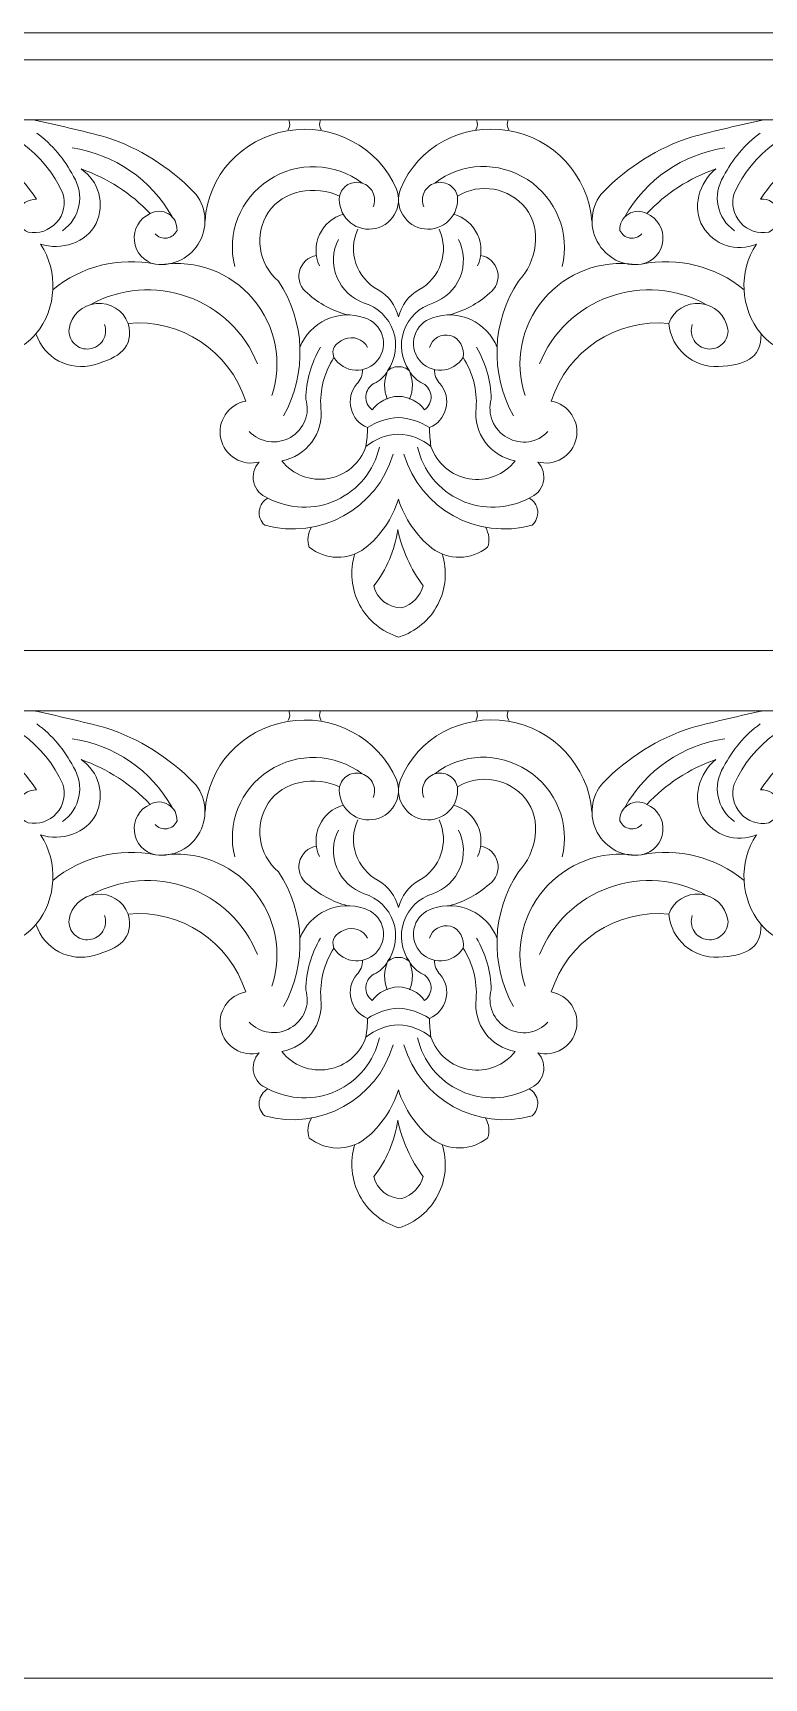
# Model space of a CAD drawing. Header units: millimetres. Extents: x 4871 to 5115, y 2124 to 2384.
# Drawn here: x 4945.8 to 4999.9, y 2124.1 to 2246.1 of the extents above; entities that cross this region are included whole.
import ezdxf

# ---------------------------------------------------------------- set-up
doc = ezdxf.new("R2010")
doc.units = ezdxf.units.MM
doc.header["$MEASUREMENT"] = 0
doc.layers.add('SITARA ALL', color=18, linetype='Continuous', true_color=0x000000)

msp = doc.modelspace()

# ---------------------------------------------------------------- linework, layer by layer
at = {"layer": 'SITARA ALL', "lineweight": 9}
for points, knots in [([(4870.88, 2246.05), (4870.88, 2246.05), (5114.88, 2246.05), (5114.88, 2246.05), (5114.88, 2246.05), (5114.88, 2124.05), (5114.88, 2124.05), (5114.88, 2124.05), (4870.88, 2124.05), (4870.88, 2124.05), (4870.88, 2124.05), (4870.88, 2246.05), (4870.88, 2246.05)], [0, 0, 0, 0, 0.25, 0.25, 0.25, 0.5, 0.5, 0.5, 0.75, 0.75, 0.75, 1, 1, 1, 1]), ([(5072.25, 2239.6), (5071.46, 2236.59), (5069.07, 2234.25), (5066.04, 2233.53), (5066.49, 2234.65), (5066.45, 2235.9), (5065.93, 2236.99), (5065.4, 2238.07), (5064.45, 2238.89), (5063.3, 2239.23), (5060.25, 2240.29), (5056.88, 2239.92), (5054.14, 2238.22), (5051.39, 2236.52), (5049.56, 2233.69), (5049.16, 2230.48), (5049.16, 2226.06), (5051.75, 2222.04), (5055.79, 2220.22), (5061.04, 2217.55), (5066.97, 2216.52), (5072.81, 2217.28), (5072.81, 2217.28), (5072.81, 2244.05), (5072.81, 2244.05), (5072.81, 2244.05), (4872.88, 2244.05), (4872.88, 2244.05), (4872.88, 2244.05), (4872.88, 2217.28), (4872.88, 2217.28), (4878.72, 2216.52), (4884.65, 2217.55), (4889.9, 2220.22), (4893.93, 2222.05), (4896.53, 2226.06), (4896.53, 2230.48), (4896.12, 2233.69), (4894.28, 2236.54), (4891.53, 2238.23), (4888.79, 2239.93), (4885.44, 2240.3), (4882.39, 2239.23), (4881.23, 2238.89), (4880.28, 2238.07), (4879.76, 2236.98), (4879.23, 2235.9), (4879.19, 2234.65), (4879.65, 2233.53), (4876.62, 2234.25), (4874.23, 2236.59), (4873.44, 2239.6), (4873.44, 2239.6), (4883.7, 2239.6), (4883.7, 2239.6)], [0, 0, 0, 0, 0.052632, 0.052632, 0.052632, 0.105263, 0.105263, 0.105263, 0.157895, 0.157895, 0.157895, 0.210526, 0.210526, 0.210526, 0.263158, 0.263158, 0.263158, 0.315789, 0.315789, 0.315789, 0.368421, 0.368421, 0.368421, 0.421053, 0.421053, 0.421053, 0.473684, 0.473684, 0.473684, 0.526316, 0.526316, 0.526316, 0.578947, 0.578947, 0.578947, 0.631579, 0.631579, 0.631579, 0.684211, 0.684211, 0.684211, 0.736842, 0.736842, 0.736842, 0.789474, 0.789474, 0.789474, 0.842105, 0.842105, 0.842105, 0.894737, 0.894737, 0.894737, 1, 1, 1, 1]), ([(4940.56, 2239.6), (4943.81, 2239.19), (4946.62, 2237.13), (4947.98, 2234.15), (4948.21, 2233.4), (4948.03, 2232.58), (4947.51, 2231.99), (4946.98, 2231.4), (4946.18, 2231.13), (4945.41, 2231.28), (4944.83, 2231.5), (4944.5, 2232.12), (4944.63, 2232.73), (4944.77, 2233.34), (4945.4, 2233.75), (4946.02, 2233.71), (4943.37, 2237.79), (4938.45, 2239.75), (4933.73, 2238.62)], [0, 0, 0, 0, 0.142857, 0.142857, 0.142857, 0.285714, 0.285714, 0.285714, 0.428571, 0.428571, 0.428571, 0.571429, 0.571429, 0.571429, 0.714286, 0.714286, 0.714286, 1, 1, 1, 1]), ([(4947.23, 2227.01), (4949.35, 2228.76), (4952.14, 2229.45), (4954.83, 2228.9), (4956.17, 2228.72), (4957.49, 2229.39), (4958.13, 2230.6), (4958.76, 2231.8), (4958.59, 2233.25), (4957.68, 2234.25), (4955.86, 2236.12), (4953.62, 2237.52), (4951.15, 2238.33), (4949.36, 2238.8), (4947.57, 2239.22), (4945.77, 2239.6)], [0, 0, 0, 0, 0.166667, 0.166667, 0.166667, 0.333333, 0.333333, 0.333333, 0.5, 0.5, 0.5, 0.666667, 0.666667, 0.666667, 1, 1, 1, 1]), ([(4970.96, 2233.15), (4971.11, 2233.49), (4971.1, 2233.87), (4970.95, 2234.21), (4970.79, 2234.54), (4970.51, 2234.8), (4970.16, 2234.91), (4969.8, 2235.02), (4969.42, 2234.98), (4969.1, 2234.8), (4968.78, 2234.61), (4968.56, 2234.31), (4968.47, 2233.95), (4968.4, 2233.28), (4968.63, 2232.61), (4969.11, 2232.13), (4969.59, 2231.66), (4970.25, 2231.43), (4970.92, 2231.51), (4971.59, 2231.6), (4972.19, 2231.99), (4972.53, 2232.56), (4972.88, 2233.14), (4972.94, 2233.85), (4972.7, 2234.47), (4971.32, 2237.61), (4967.97, 2239.39), (4964.6, 2238.79), (4961.23, 2238.19), (4958.72, 2235.51), (4958.51, 2232.09)], [0, 0, 0, 0, 0.090909, 0.090909, 0.090909, 0.181818, 0.181818, 0.181818, 0.272727, 0.272727, 0.272727, 0.363636, 0.363636, 0.363636, 0.454545, 0.454545, 0.454545, 0.545455, 0.545455, 0.545455, 0.636364, 0.636364, 0.636364, 0.727273, 0.727273, 0.727273, 0.818182, 0.818182, 0.818182, 1, 1, 1, 1]), ([(4987.18, 2232.09), (4986.9, 2235.5), (4984.32, 2238.28), (4980.94, 2238.81), (4977.55, 2239.35), (4974.3, 2237.64), (4972.99, 2234.47), (4972.75, 2233.84), (4972.81, 2233.14), (4973.16, 2232.56), (4973.51, 2231.98), (4974.1, 2231.6), (4974.76, 2231.51), (4975.43, 2231.43), (4976.1, 2231.66), (4976.58, 2232.14), (4977.06, 2232.61), (4977.29, 2233.28), (4977.21, 2233.95), (4977.13, 2234.31), (4976.9, 2234.62), (4976.58, 2234.8), (4976.26, 2234.98), (4975.88, 2235.02), (4975.53, 2234.91), (4975.18, 2234.8), (4974.89, 2234.54), (4974.74, 2234.21), (4974.59, 2233.87), (4974.58, 2233.49), (4974.72, 2233.15)], [0, 0, 0, 0, 0.090909, 0.090909, 0.090909, 0.181818, 0.181818, 0.181818, 0.272727, 0.272727, 0.272727, 0.363636, 0.363636, 0.363636, 0.454545, 0.454545, 0.454545, 0.545455, 0.545455, 0.545455, 0.636364, 0.636364, 0.636364, 0.727273, 0.727273, 0.727273, 0.818182, 0.818182, 0.818182, 1, 1, 1, 1]), ([(4999.92, 2239.6), (4998.12, 2239.22), (4996.32, 2238.8), (4994.54, 2238.33), (4992.07, 2237.52), (4989.83, 2236.12), (4988.01, 2234.25), (4987.1, 2233.24), (4986.93, 2231.76), (4987.58, 2230.57), (4988.22, 2229.37), (4989.52, 2228.7), (4990.86, 2228.9), (4993.55, 2229.45), (4996.34, 2228.75), (4998.45, 2227.01)], [0, 0, 0, 0, 0.166667, 0.166667, 0.166667, 0.333333, 0.333333, 0.333333, 0.5, 0.5, 0.5, 0.666667, 0.666667, 0.666667, 1, 1, 1, 1]), ([(5011.96, 2238.62), (5007.24, 2239.75), (5002.31, 2237.79), (4999.67, 2233.71), (5000.29, 2233.79), (5000.87, 2233.4), (5001.04, 2232.8), (5001.21, 2232.2), (5000.85, 2231.54), (5000.28, 2231.28), (4999.51, 2231.13), (4998.71, 2231.4), (4998.19, 2231.98), (4997.66, 2232.57), (4997.48, 2233.39), (4997.71, 2234.15), (4999.07, 2237.13), (5001.88, 2239.19), (5005.13, 2239.6)], [0, 0, 0, 0, 0.142857, 0.142857, 0.142857, 0.285714, 0.285714, 0.285714, 0.428571, 0.428571, 0.428571, 0.571429, 0.571429, 0.571429, 0.714286, 0.714286, 0.714286, 1, 1, 1, 1]), ([(4947.94, 2231.38), (4949.25, 2232.29), (4949.61, 2234.07), (4948.75, 2235.41), (4948.11, 2236.68), (4947.18, 2237.78), (4946.03, 2238.62)], [0, 0, 0, 0, 0.333333, 0.333333, 0.333333, 1, 1, 1, 1]), ([(4999.66, 2238.62), (4998.51, 2237.78), (4997.57, 2236.68), (4996.94, 2235.41), (4996.08, 2234.06), (4996.44, 2232.29), (4997.75, 2231.38)], [0, 0, 0, 0, 0.333333, 0.333333, 0.333333, 1, 1, 1, 1]), ([(4970.16, 2234.91), (4968.13, 2236.45), (4965.36, 2236.54), (4963.23, 2235.14), (4961.11, 2233.74), (4960.09, 2231.21), (4960.71, 2228.74)], [0, 0, 0, 0, 0.333333, 0.333333, 0.333333, 1, 1, 1, 1]), ([(4984.98, 2228.74), (4985.57, 2231.21), (4984.54, 2233.79), (4982.4, 2235.17), (4980.27, 2236.55), (4977.54, 2236.47), (4975.53, 2234.91)], [0, 0, 0, 0, 0.333333, 0.333333, 0.333333, 1, 1, 1, 1]), ([(4954.8, 2231.16), (4955.03, 2230.91), (4955.36, 2230.79), (4955.69, 2230.84), (4956.02, 2230.9), (4956.3, 2231.11), (4956.43, 2231.41), (4956.46, 2231.9), (4956.22, 2232.37), (4955.8, 2232.63), (4955.38, 2232.88), (4954.86, 2232.89), (4954.44, 2232.65), (4953.03, 2234.16), (4951.27, 2235.29), (4949.32, 2235.96), (4950.65, 2235.08), (4951.12, 2233.35), (4950.43, 2231.92), (4949.73, 2230.49), (4947.83, 2229.89), (4946.32, 2230.39), (4947.66, 2228.33), (4947.52, 2225.64), (4945.98, 2223.74)], [0, 0, 0, 0, 0.111111, 0.111111, 0.111111, 0.222222, 0.222222, 0.222222, 0.333333, 0.333333, 0.333333, 0.444444, 0.444444, 0.444444, 0.555556, 0.555556, 0.555556, 0.666667, 0.666667, 0.666667, 0.777778, 0.777778, 0.777778, 1, 1, 1, 1]), ([(4999.71, 2223.74), (4998.16, 2225.64), (4998.02, 2228.33), (4999.37, 2230.39), (4997.9, 2229.76), (4996.2, 2230.32), (4995.39, 2231.69), (4994.58, 2233.06), (4995.11, 2234.97), (4996.36, 2235.96), (4994.41, 2235.29), (4992.66, 2234.16), (4991.25, 2232.65), (4992.04, 2232.31), (4992.52, 2231.5), (4992.44, 2230.65), (4992.36, 2229.79), (4991.7, 2229.08), (4990.86, 2228.9)], [0, 0, 0, 0, 0.142857, 0.142857, 0.142857, 0.285714, 0.285714, 0.285714, 0.428571, 0.428571, 0.428571, 0.571429, 0.571429, 0.571429, 0.714286, 0.714286, 0.714286, 1, 1, 1, 1]), ([(4964.33, 2217.65), (4966.08, 2220.8), (4965.94, 2224.65), (4963.95, 2227.65), (4962.45, 2228.92), (4962.13, 2231.1), (4963.19, 2232.74), (4964.26, 2234.38), (4966.71, 2234.8), (4968.47, 2233.95)], [0, 0, 0, 0, 0.25, 0.25, 0.25, 0.5, 0.5, 0.5, 1, 1, 1, 1]), ([(4977.21, 2233.95), (4978.89, 2234.96), (4981.05, 2234.58), (4982.27, 2233.05), (4983.49, 2231.51), (4983.1, 2229.06), (4981.74, 2227.65), (4979.75, 2224.65), (4979.61, 2220.8), (4981.36, 2217.65)], [0, 0, 0, 0, 0.25, 0.25, 0.25, 0.5, 0.5, 0.5, 1, 1, 1, 1]), ([(4954.44, 2232.65), (4953.65, 2232.3), (4953.17, 2231.48), (4953.27, 2230.62), (4953.36, 2229.76), (4953.98, 2229.07), (4954.83, 2228.9)], [0, 0, 0, 0, 0.333333, 0.333333, 0.333333, 1, 1, 1, 1]), ([(4991.25, 2232.65), (4990.82, 2232.89), (4990.3, 2232.88), (4989.88, 2232.62), (4989.46, 2232.36), (4989.22, 2231.9), (4989.26, 2231.41), (4989.39, 2231.11), (4989.67, 2230.89), (4990, 2230.84), (4990.33, 2230.79), (4990.66, 2230.91), (4990.88, 2231.16)], [0, 0, 0, 0, 0.2, 0.2, 0.2, 0.4, 0.4, 0.4, 0.6, 0.6, 0.6, 1, 1, 1, 1]), ([(4968.75, 2232.6), (4967.97, 2232.38), (4967.33, 2231.83), (4966.99, 2231.09), (4966.65, 2230.35), (4966.65, 2229.51), (4966.99, 2228.78)], [0, 0, 0, 0, 0.333333, 0.333333, 0.333333, 1, 1, 1, 1]), ([(4975.86, 2231.5), (4976.62, 2229.83), (4975.96, 2227.87), (4974.35, 2227), (4973.6, 2226.56), (4973.05, 2225.84), (4972.84, 2224.99), (4972.64, 2225.84), (4972.09, 2226.56), (4971.34, 2227), (4969.73, 2227.87), (4969.07, 2229.83), (4969.82, 2231.5)], [0, 0, 0, 0, 0.2, 0.2, 0.2, 0.4, 0.4, 0.4, 0.6, 0.6, 0.6, 1, 1, 1, 1]), ([(4978.7, 2228.78), (4979.04, 2229.51), (4979.04, 2230.36), (4978.7, 2231.09), (4978.36, 2231.83), (4977.72, 2232.38), (4976.94, 2232.6)], [0, 0, 0, 0, 0.333333, 0.333333, 0.333333, 1, 1, 1, 1]), ([(4968.39, 2230.74), (4967.95, 2229.87), (4967.91, 2228.85), (4968.28, 2227.94), (4968.65, 2227.03), (4969.39, 2226.33), (4970.31, 2226.01), (4971.32, 2225.71), (4972.11, 2224.94), (4972.46, 2223.95), (4972.8, 2222.96), (4972.64, 2221.86), (4972.04, 2221), (4972.26, 2221.2), (4972.55, 2221.3), (4972.84, 2221.29), (4973.14, 2221.3), (4973.43, 2221.2), (4973.65, 2221), (4973.05, 2221.86), (4972.9, 2222.95), (4973.24, 2223.94), (4973.58, 2224.93), (4974.38, 2225.7), (4975.38, 2226.01), (4976.3, 2226.33), (4977.04, 2227.04), (4977.41, 2227.94), (4977.77, 2228.85), (4977.73, 2229.87), (4977.29, 2230.74)], [0, 0, 0, 0, 0.090909, 0.090909, 0.090909, 0.181818, 0.181818, 0.181818, 0.272727, 0.272727, 0.272727, 0.363636, 0.363636, 0.363636, 0.454545, 0.454545, 0.454545, 0.545455, 0.545455, 0.545455, 0.636364, 0.636364, 0.636364, 0.727273, 0.727273, 0.727273, 0.818182, 0.818182, 0.818182, 1, 1, 1, 1]), ([(4963.46, 2219.16), (4964.27, 2221.62), (4963.75, 2224.33), (4962.08, 2226.31), (4960.41, 2228.29), (4957.85, 2229.26), (4955.29, 2228.87)], [0, 0, 0, 0, 0.333333, 0.333333, 0.333333, 1, 1, 1, 1]), ([(4966.76, 2229.55), (4966.14, 2229.44), (4965.64, 2228.97), (4965.5, 2228.35), (4965.36, 2227.74), (4965.6, 2227.1), (4966.11, 2226.74), (4966.95, 2225.98), (4967.97, 2225.43), (4969.06, 2225.14)], [0, 0, 0, 0, 0.25, 0.25, 0.25, 0.5, 0.5, 0.5, 1, 1, 1, 1]), ([(4976.62, 2225.14), (4977.72, 2225.43), (4978.73, 2225.98), (4979.58, 2226.74), (4980.09, 2227.11), (4980.33, 2227.75), (4980.19, 2228.37), (4980.04, 2228.98), (4979.55, 2229.45), (4978.93, 2229.55)], [0, 0, 0, 0, 0.25, 0.25, 0.25, 0.5, 0.5, 0.5, 1, 1, 1, 1]), ([(4990.4, 2228.87), (4987.84, 2229.25), (4985.26, 2228.27), (4983.59, 2226.29), (4981.93, 2224.3), (4981.41, 2221.62), (4982.23, 2219.16)], [0, 0, 0, 0, 0.333333, 0.333333, 0.333333, 1, 1, 1, 1]), ([(4942.32, 2226.94), (4941.33, 2227.81), (4939.86, 2227.83), (4938.86, 2226.98), (4937.85, 2226.13), (4937.55, 2224.8), (4938.25, 2223.68), (4939.24, 2222.59), (4940.65, 2221.96), (4942.13, 2221.98), (4943.61, 2221.99), (4945.01, 2222.62), (4945.98, 2223.74), (4946.56, 2221.94), (4948.47, 2220.92), (4950.29, 2221.44), (4952.11, 2221.97), (4953.28, 2222.68), (4952.81, 2224.51), (4952.45, 2225.48), (4951.47, 2226.09), (4950.44, 2225.98), (4949.41, 2225.87), (4948.59, 2225.12), (4948.43, 2224.09), (4948.39, 2223.68), (4948.54, 2223.28), (4948.84, 2222.99), (4949.13, 2222.7), (4949.54, 2222.56), (4949.95, 2222.62), (4950.36, 2222.67), (4950.72, 2222.9), (4950.94, 2223.25), (4951.16, 2223.6), (4951.2, 2224.03), (4951.06, 2224.42)], [0, 0, 0, 0, 0.076923, 0.076923, 0.076923, 0.153846, 0.153846, 0.153846, 0.230769, 0.230769, 0.230769, 0.307692, 0.307692, 0.307692, 0.384615, 0.384615, 0.384615, 0.461538, 0.461538, 0.461538, 0.538462, 0.538462, 0.538462, 0.615385, 0.615385, 0.615385, 0.692308, 0.692308, 0.692308, 0.769231, 0.769231, 0.769231, 0.846154, 0.846154, 0.846154, 1, 1, 1, 1]), ([(4994.62, 2224.42), (4994.49, 2224.03), (4994.53, 2223.6), (4994.75, 2223.25), (4994.97, 2222.9), (4995.33, 2222.67), (4995.74, 2222.62), (4996.15, 2222.57), (4996.56, 2222.7), (4996.85, 2222.99), (4997.15, 2223.28), (4997.3, 2223.68), (4997.26, 2224.09), (4997.08, 2225.12), (4996.24, 2225.89), (4995.21, 2225.98), (4994.17, 2226.07), (4993.22, 2225.49), (4992.88, 2224.51), (4993.04, 2222.63), (4994.67, 2221.21), (4996.56, 2221.31), (4998.45, 2221.41), (4999.75, 2221.84), (4999.71, 2223.74), (5000.68, 2222.63), (5002.09, 2221.98), (5003.57, 2221.98), (5005.05, 2221.97), (5006.45, 2222.58), (5007.44, 2223.68), (5008.07, 2224.83), (5007.77, 2226.28), (5006.72, 2227.07), (5005.67, 2227.86), (5004.3, 2227.86), (5003.37, 2226.94)], [0, 0, 0, 0, 0.076923, 0.076923, 0.076923, 0.153846, 0.153846, 0.153846, 0.230769, 0.230769, 0.230769, 0.307692, 0.307692, 0.307692, 0.384615, 0.384615, 0.384615, 0.461538, 0.461538, 0.461538, 0.538462, 0.538462, 0.538462, 0.615385, 0.615385, 0.615385, 0.692308, 0.692308, 0.692308, 0.769231, 0.769231, 0.769231, 0.846154, 0.846154, 0.846154, 1, 1, 1, 1]), ([(4962.39, 2221.51), (4961.46, 2223.84), (4959.57, 2225.65), (4957.21, 2226.49), (4954.85, 2227.34), (4952.25, 2227.13), (4950.05, 2225.92)], [0, 0, 0, 0, 0.333333, 0.333333, 0.333333, 1, 1, 1, 1]), ([(4995.63, 2225.92), (4993.44, 2227.13), (4990.83, 2227.33), (4988.47, 2226.49), (4986.11, 2225.64), (4984.23, 2223.84), (4983.3, 2221.51)], [0, 0, 0, 0, 0.333333, 0.333333, 0.333333, 1, 1, 1, 1]), ([(4970.55, 2222.72), (4970.24, 2223.35), (4969.48, 2223.62), (4968.83, 2223.33), (4968.18, 2223.04), (4967.8, 2222.64), (4968.06, 2221.98), (4968.4, 2221.43), (4968.99, 2221.08), (4969.65, 2221.04), (4970.3, 2221.01), (4970.92, 2221.29), (4971.32, 2221.81), (4971.72, 2222.32), (4971.84, 2223), (4971.64, 2223.63), (4971.44, 2224.25), (4970.95, 2224.73), (4970.33, 2224.92), (4968.4, 2225.61), (4966.27, 2224.63), (4965.54, 2222.71)], [0, 0, 0, 0, 0.125, 0.125, 0.125, 0.25, 0.25, 0.25, 0.375, 0.375, 0.375, 0.5, 0.5, 0.5, 0.625, 0.625, 0.625, 0.75, 0.75, 0.75, 1, 1, 1, 1]), ([(4980.15, 2222.71), (4979.42, 2224.63), (4977.29, 2225.61), (4975.36, 2224.92), (4974.73, 2224.73), (4974.24, 2224.24), (4974.05, 2223.62), (4973.85, 2223), (4973.97, 2222.32), (4974.37, 2221.81), (4974.77, 2221.29), (4975.4, 2221.01), (4976.05, 2221.04), (4976.7, 2221.08), (4977.29, 2221.43), (4977.63, 2221.98)], [0, 0, 0, 0, 0.166667, 0.166667, 0.166667, 0.333333, 0.333333, 0.333333, 0.5, 0.5, 0.5, 0.666667, 0.666667, 0.666667, 1, 1, 1, 1]), ([(4952.81, 2224.51), (4956.71, 2224.87), (4960.33, 2222.47), (4961.52, 2218.74), (4960.9, 2218.63), (4960.35, 2218.26), (4960.01, 2217.74), (4959.66, 2217.21), (4959.54, 2216.57), (4959.68, 2215.96), (4959.82, 2215.34), (4960.2, 2214.81), (4960.74, 2214.49), (4961.28, 2214.16), (4961.92, 2214.07), (4962.53, 2214.23), (4962.14, 2213.83), (4961.99, 2213.26), (4962.12, 2212.72), (4962.25, 2212.17), (4962.64, 2211.74), (4963.17, 2211.56), (4964.74, 2210.72), (4966.62, 2210.65), (4968.24, 2211.4), (4969.87, 2212.14), (4971.04, 2213.59), (4971.43, 2215.33)], [0, 0, 0, 0, 0.1, 0.1, 0.1, 0.2, 0.2, 0.2, 0.3, 0.3, 0.3, 0.4, 0.4, 0.4, 0.5, 0.5, 0.5, 0.6, 0.6, 0.6, 0.7, 0.7, 0.7, 0.8, 0.8, 0.8, 1, 1, 1, 1]), ([(4973.24, 2214.81), (4974.45, 2210.75), (4978.68, 2208.41), (4982.75, 2209.55), (4983.05, 2209.82), (4983.2, 2210.22), (4983.16, 2210.62), (4983.11, 2211.02), (4982.87, 2211.37), (4982.52, 2211.56), (4983.04, 2211.74), (4983.44, 2212.18), (4983.57, 2212.72), (4983.7, 2213.26), (4983.55, 2213.83), (4983.16, 2214.23), (4983.77, 2214.07), (4984.41, 2214.16), (4984.95, 2214.49), (4985.49, 2214.81), (4985.87, 2215.34), (4986.01, 2215.96), (4986.15, 2216.57), (4986.03, 2217.22), (4985.68, 2217.74), (4985.33, 2218.27), (4984.79, 2218.63), (4984.17, 2218.74), (4985.35, 2222.47), (4988.98, 2224.87), (4992.88, 2224.51)], [0, 0, 0, 0, 0.090909, 0.090909, 0.090909, 0.181818, 0.181818, 0.181818, 0.272727, 0.272727, 0.272727, 0.363636, 0.363636, 0.363636, 0.454545, 0.454545, 0.454545, 0.545455, 0.545455, 0.545455, 0.636364, 0.636364, 0.636364, 0.727273, 0.727273, 0.727273, 0.818182, 0.818182, 0.818182, 1, 1, 1, 1]), ([(4975.14, 2222.72), (4975.33, 2223.38), (4976.02, 2223.78), (4976.7, 2223.61), (4977.37, 2223.44), (4977.77, 2222.67), (4977.63, 2221.98), (4978.35, 2220.87), (4978.69, 2219.56), (4978.6, 2218.24), (4978.37, 2216.37), (4979.64, 2214.65), (4981.5, 2214.32), (4980.68, 2213.29), (4979.37, 2212.77), (4978.07, 2212.99), (4976.77, 2213.21), (4975.69, 2214.13), (4975.25, 2215.38), (4975.19, 2215.84), (4975.15, 2216.31), (4975.14, 2216.78), (4975.75, 2217.03), (4976.2, 2217.56), (4976.36, 2218.2), (4976.52, 2218.84), (4976.36, 2219.52), (4975.94, 2220.02), (4975.66, 2220.3), (4975.5, 2220.69), (4975.51, 2221.08)], [0, 0, 0, 0, 0.090909, 0.090909, 0.090909, 0.181818, 0.181818, 0.181818, 0.272727, 0.272727, 0.272727, 0.363636, 0.363636, 0.363636, 0.454545, 0.454545, 0.454545, 0.545455, 0.545455, 0.545455, 0.636364, 0.636364, 0.636364, 0.727273, 0.727273, 0.727273, 0.818182, 0.818182, 0.818182, 1, 1, 1, 1]), ([(4961.77, 2216.5), (4962.57, 2215.66), (4963.84, 2215.48), (4964.84, 2216.06), (4965.84, 2216.65), (4966.32, 2217.79), (4965.97, 2218.9), (4966, 2220.25), (4966.38, 2221.57), (4967.06, 2222.74)], [0, 0, 0, 0, 0.25, 0.25, 0.25, 0.5, 0.5, 0.5, 1, 1, 1, 1]), ([(4968.06, 2221.98), (4967.34, 2220.87), (4967, 2219.56), (4967.09, 2218.24), (4967.32, 2216.37), (4966.04, 2214.65), (4964.19, 2214.32), (4965.01, 2213.29), (4966.33, 2212.78), (4967.63, 2213), (4968.94, 2213.23), (4970.01, 2214.13), (4970.43, 2215.38), (4971.11, 2215.94), (4971.96, 2216.27), (4972.84, 2216.3), (4973.73, 2216.27), (4974.57, 2215.94), (4975.25, 2215.38)], [0, 0, 0, 0, 0.142857, 0.142857, 0.142857, 0.285714, 0.285714, 0.285714, 0.428571, 0.428571, 0.428571, 0.571429, 0.571429, 0.571429, 0.714286, 0.714286, 0.714286, 1, 1, 1, 1]), ([(4978.62, 2222.74), (4979.31, 2221.57), (4979.69, 2220.25), (4979.72, 2218.9), (4979.4, 2217.79), (4979.89, 2216.6), (4980.9, 2216.04), (4981.91, 2215.47), (4983.14, 2215.64), (4983.92, 2216.5)], [0, 0, 0, 0, 0.25, 0.25, 0.25, 0.5, 0.5, 0.5, 1, 1, 1, 1]), ([(4975.14, 2216.78), (4974.45, 2217.22), (4973.66, 2217.49), (4972.84, 2217.54), (4972.03, 2217.49), (4971.24, 2217.22), (4970.55, 2216.78), (4969.94, 2217.03), (4969.48, 2217.55), (4969.33, 2218.19), (4969.17, 2218.83), (4969.33, 2219.52), (4969.75, 2220.02), (4970.03, 2220.3), (4970.18, 2220.69), (4970.17, 2221.08)], [0, 0, 0, 0, 0.166667, 0.166667, 0.166667, 0.333333, 0.333333, 0.333333, 0.5, 0.5, 0.5, 0.666667, 0.666667, 0.666667, 1, 1, 1, 1]), ([(4973.67, 2218.9), (4973.95, 2219.57), (4973.94, 2220.33), (4973.65, 2221), (4973.88, 2220.58), (4974.23, 2220.25), (4974.66, 2220.06), (4975.01, 2219.87), (4975.23, 2219.51), (4975.26, 2219.12), (4975.28, 2218.72), (4975.1, 2218.34), (4974.78, 2218.1), (4974.32, 2218.71), (4973.61, 2219.08), (4972.84, 2219.1), (4972.08, 2219.08), (4971.36, 2218.71), (4970.9, 2218.1), (4970.58, 2218.34), (4970.4, 2218.72), (4970.43, 2219.11), (4970.45, 2219.51), (4970.68, 2219.86), (4971.02, 2220.06), (4971.46, 2220.25), (4971.81, 2220.58), (4972.04, 2221), (4971.75, 2220.33), (4971.74, 2219.57), (4972.01, 2218.9)], [0, 0, 0, 0, 0.090909, 0.090909, 0.090909, 0.181818, 0.181818, 0.181818, 0.272727, 0.272727, 0.272727, 0.363636, 0.363636, 0.363636, 0.454545, 0.454545, 0.454545, 0.545455, 0.545455, 0.545455, 0.636364, 0.636364, 0.636364, 0.727273, 0.727273, 0.727273, 0.818182, 0.818182, 0.818182, 1, 1, 1, 1]), ([(4963.17, 2211.56), (4962.82, 2211.37), (4962.58, 2211.02), (4962.53, 2210.62), (4962.48, 2210.21), (4962.63, 2209.82), (4962.93, 2209.55), (4967.01, 2208.41), (4971.25, 2210.75), (4972.45, 2214.81)], [0, 0, 0, 0, 0.25, 0.25, 0.25, 0.5, 0.5, 0.5, 1, 1, 1, 1]), ([(4974.26, 2215.33), (4974.65, 2213.59), (4975.83, 2212.13), (4977.46, 2211.39), (4979.08, 2210.65), (4980.95, 2210.71), (4982.52, 2211.56)], [0, 0, 0, 0, 0.333333, 0.333333, 0.333333, 1, 1, 1, 1]), ([(4966.4, 2209.39), (4966.12, 2208.94), (4966.06, 2208.4), (4966.23, 2207.91), (4967.44, 2206.95), (4969.13, 2206.92), (4970.36, 2207.83), (4971.53, 2208.78), (4972.39, 2210.04), (4972.84, 2211.48), (4973.29, 2210.04), (4974.16, 2208.78), (4975.32, 2207.83), (4976.56, 2206.92), (4978.25, 2206.95), (4979.45, 2207.91), (4979.62, 2208.4), (4979.56, 2208.94), (4979.29, 2209.39)], [0, 0, 0, 0, 0.142857, 0.142857, 0.142857, 0.285714, 0.285714, 0.285714, 0.428571, 0.428571, 0.428571, 0.571429, 0.571429, 0.571429, 0.714286, 0.714286, 0.714286, 1, 1, 1, 1]), ([(4973.09, 2203.41), (4973.87, 2203.65), (4974.46, 2204.27), (4974.68, 2205.05), (4973.75, 2206.28), (4973.1, 2207.7), (4972.79, 2209.22), (4972.58, 2207.69), (4971.96, 2206.25), (4971.01, 2205.05), (4971.25, 2204.09), (4972.1, 2203.42), (4973.09, 2203.41)], [0, 0, 0, 0, 0.25, 0.25, 0.25, 0.5, 0.5, 0.5, 0.75, 0.75, 0.75, 1, 1, 1, 1]), ([(4969.61, 2207.41), (4969.22, 2206.16), (4969.35, 2204.8), (4969.96, 2203.65), (4970.58, 2202.49), (4971.62, 2201.63), (4972.88, 2201.25), (4974.12, 2201.64), (4975.16, 2202.51), (4975.76, 2203.67), (4976.36, 2204.83), (4976.48, 2206.17), (4976.08, 2207.41)], [0, 0, 0, 0, 0.2, 0.2, 0.2, 0.4, 0.4, 0.4, 0.6, 0.6, 0.6, 1, 1, 1, 1]), ([(5072.25, 2195.79), (5071.46, 2192.78), (5069.07, 2190.45), (5066.04, 2189.72), (5066.49, 2190.84), (5066.45, 2192.1), (5065.93, 2193.18), (5065.4, 2194.27), (5064.45, 2195.08), (5063.3, 2195.42), (5060.25, 2196.49), (5056.88, 2196.12), (5054.14, 2194.42), (5051.39, 2192.71), (5049.56, 2189.88), (5049.16, 2186.68), (5049.16, 2182.25), (5051.75, 2178.24), (5055.79, 2176.42), (5061.04, 2173.74), (5066.97, 2172.72), (5072.81, 2173.48), (5072.81, 2173.48), (5072.81, 2200.25), (5072.81, 2200.25), (5072.81, 2200.25), (4872.88, 2200.25), (4872.88, 2200.25), (4872.88, 2200.25), (4872.88, 2173.48), (4872.88, 2173.48), (4878.72, 2172.72), (4884.65, 2173.74), (4889.9, 2176.42), (4893.93, 2178.24), (4896.53, 2182.25), (4896.53, 2186.68), (4896.12, 2189.88), (4894.28, 2192.73), (4891.53, 2194.43), (4888.79, 2196.12), (4885.44, 2196.49), (4882.39, 2195.42), (4881.23, 2195.08), (4880.28, 2194.26), (4879.76, 2193.18), (4879.23, 2192.09), (4879.19, 2190.84), (4879.65, 2189.72), (4876.62, 2190.45), (4874.23, 2192.78), (4873.44, 2195.79), (4873.44, 2195.79), (4883.7, 2195.79), (4883.7, 2195.79)], [0, 0, 0, 0, 0.052632, 0.052632, 0.052632, 0.105263, 0.105263, 0.105263, 0.157895, 0.157895, 0.157895, 0.210526, 0.210526, 0.210526, 0.263158, 0.263158, 0.263158, 0.315789, 0.315789, 0.315789, 0.368421, 0.368421, 0.368421, 0.421053, 0.421053, 0.421053, 0.473684, 0.473684, 0.473684, 0.526316, 0.526316, 0.526316, 0.578947, 0.578947, 0.578947, 0.631579, 0.631579, 0.631579, 0.684211, 0.684211, 0.684211, 0.736842, 0.736842, 0.736842, 0.789474, 0.789474, 0.789474, 0.842105, 0.842105, 0.842105, 0.894737, 0.894737, 0.894737, 1, 1, 1, 1]), ([(4940.56, 2195.79), (4943.81, 2195.39), (4946.62, 2193.32), (4947.98, 2190.34), (4948.21, 2189.59), (4948.03, 2188.77), (4947.51, 2188.18), (4946.98, 2187.6), (4946.18, 2187.33), (4945.41, 2187.47), (4944.83, 2187.7), (4944.5, 2188.31), (4944.63, 2188.92), (4944.76, 2189.53), (4945.4, 2189.95), (4946.02, 2189.91), (4943.37, 2193.98), (4938.45, 2195.95), (4933.73, 2194.81)], [0, 0, 0, 0, 0.142857, 0.142857, 0.142857, 0.285714, 0.285714, 0.285714, 0.428571, 0.428571, 0.428571, 0.571429, 0.571429, 0.571429, 0.714286, 0.714286, 0.714286, 1, 1, 1, 1]), ([(4947.23, 2183.2), (4949.35, 2184.95), (4952.14, 2185.65), (4954.83, 2185.1), (4956.17, 2184.91), (4957.49, 2185.59), (4958.13, 2186.79), (4958.76, 2187.99), (4958.59, 2189.44), (4957.68, 2190.45), (4955.86, 2192.31), (4953.62, 2193.71), (4951.15, 2194.53), (4949.36, 2194.99), (4947.57, 2195.41), (4945.77, 2195.79)], [0, 0, 0, 0, 0.166667, 0.166667, 0.166667, 0.333333, 0.333333, 0.333333, 0.5, 0.5, 0.5, 0.666667, 0.666667, 0.666667, 1, 1, 1, 1]), ([(4947.94, 2187.57), (4949.25, 2188.48), (4949.61, 2190.26), (4948.75, 2191.6), (4948.11, 2192.88), (4947.18, 2193.98), (4946.03, 2194.81)], [0, 0, 0, 0, 0.333333, 0.333333, 0.333333, 1, 1, 1, 1]), ([(4970.96, 2189.34), (4971.11, 2189.68), (4971.1, 2190.07), (4970.95, 2190.4), (4970.79, 2190.74), (4970.51, 2190.99), (4970.16, 2191.1), (4969.8, 2191.22), (4969.42, 2191.18), (4969.1, 2190.99), (4968.78, 2190.81), (4968.56, 2190.5), (4968.47, 2190.14), (4968.4, 2189.47), (4968.63, 2188.8), (4969.11, 2188.33), (4969.59, 2187.85), (4970.25, 2187.62), (4970.92, 2187.71), (4971.59, 2187.79), (4972.19, 2188.18), (4972.53, 2188.76), (4972.88, 2189.34), (4972.94, 2190.04), (4972.7, 2190.67), (4971.32, 2193.8), (4967.97, 2195.59), (4964.6, 2194.98), (4961.23, 2194.38), (4958.72, 2191.7), (4958.51, 2188.29)], [0, 0, 0, 0, 0.090909, 0.090909, 0.090909, 0.181818, 0.181818, 0.181818, 0.272727, 0.272727, 0.272727, 0.363636, 0.363636, 0.363636, 0.454545, 0.454545, 0.454545, 0.545455, 0.545455, 0.545455, 0.636364, 0.636364, 0.636364, 0.727273, 0.727273, 0.727273, 0.818182, 0.818182, 0.818182, 1, 1, 1, 1]), ([(4987.18, 2188.29), (4986.9, 2191.7), (4984.32, 2194.48), (4980.94, 2195.01), (4977.55, 2195.54), (4974.3, 2193.83), (4972.99, 2190.67), (4972.75, 2190.04), (4972.81, 2189.33), (4973.16, 2188.76), (4973.51, 2188.18), (4974.1, 2187.79), (4974.76, 2187.71), (4975.43, 2187.63), (4976.1, 2187.86), (4976.58, 2188.33), (4977.06, 2188.81), (4977.29, 2189.47), (4977.21, 2190.14), (4977.13, 2190.5), (4976.9, 2190.81), (4976.58, 2190.99), (4976.26, 2191.18), (4975.88, 2191.22), (4975.53, 2191.1), (4975.18, 2190.99), (4974.89, 2190.74), (4974.74, 2190.4), (4974.59, 2190.07), (4974.58, 2189.68), (4974.72, 2189.34)], [0, 0, 0, 0, 0.090909, 0.090909, 0.090909, 0.181818, 0.181818, 0.181818, 0.272727, 0.272727, 0.272727, 0.363636, 0.363636, 0.363636, 0.454545, 0.454545, 0.454545, 0.545455, 0.545455, 0.545455, 0.636364, 0.636364, 0.636364, 0.727273, 0.727273, 0.727273, 0.818182, 0.818182, 0.818182, 1, 1, 1, 1]), ([(4999.92, 2195.79), (4998.12, 2195.41), (4996.32, 2194.99), (4994.54, 2194.53), (4992.07, 2193.71), (4989.83, 2192.31), (4988.01, 2190.45), (4987.1, 2189.43), (4986.93, 2187.96), (4987.58, 2186.76), (4988.22, 2185.57), (4989.52, 2184.9), (4990.86, 2185.1), (4993.55, 2185.65), (4996.34, 2184.95), (4998.45, 2183.2)], [0, 0, 0, 0, 0.166667, 0.166667, 0.166667, 0.333333, 0.333333, 0.333333, 0.5, 0.5, 0.5, 0.666667, 0.666667, 0.666667, 1, 1, 1, 1]), ([(4999.66, 2194.81), (4998.51, 2193.98), (4997.57, 2192.88), (4996.94, 2191.6), (4996.08, 2190.26), (4996.44, 2188.48), (4997.75, 2187.57)], [0, 0, 0, 0, 0.333333, 0.333333, 0.333333, 1, 1, 1, 1]), ([(5011.96, 2194.81), (5007.24, 2195.94), (5002.31, 2193.98), (4999.67, 2189.91), (5000.29, 2189.98), (5000.87, 2189.59), (5001.04, 2188.99), (5001.21, 2188.39), (5000.85, 2187.73), (5000.28, 2187.47), (4999.51, 2187.32), (4998.71, 2187.59), (4998.19, 2188.18), (4997.66, 2188.76), (4997.48, 2189.59), (4997.71, 2190.34), (4999.07, 2193.32), (5001.88, 2195.39), (5005.13, 2195.79)], [0, 0, 0, 0, 0.142857, 0.142857, 0.142857, 0.285714, 0.285714, 0.285714, 0.428571, 0.428571, 0.428571, 0.571429, 0.571429, 0.571429, 0.714286, 0.714286, 0.714286, 1, 1, 1, 1]), ([(4970.16, 2191.1), (4968.13, 2192.64), (4965.36, 2192.73), (4963.23, 2191.33), (4961.11, 2189.93), (4960.09, 2187.4), (4960.71, 2184.94)], [0, 0, 0, 0, 0.333333, 0.333333, 0.333333, 1, 1, 1, 1]), ([(4984.98, 2184.94), (4985.57, 2187.41), (4984.54, 2189.99), (4982.4, 2191.36), (4980.27, 2192.74), (4977.54, 2192.66), (4975.53, 2191.1)], [0, 0, 0, 0, 0.333333, 0.333333, 0.333333, 1, 1, 1, 1]), ([(4954.8, 2187.36), (4955.03, 2187.11), (4955.36, 2186.99), (4955.69, 2187.04), (4956.02, 2187.09), (4956.3, 2187.3), (4956.43, 2187.61), (4956.46, 2188.1), (4956.22, 2188.56), (4955.8, 2188.82), (4955.38, 2189.08), (4954.86, 2189.09), (4954.44, 2188.84), (4953.03, 2190.35), (4951.27, 2191.49), (4949.32, 2192.16), (4950.65, 2191.28), (4951.12, 2189.55), (4950.43, 2188.12), (4949.73, 2186.68), (4947.83, 2186.08), (4946.32, 2186.58), (4947.66, 2184.53), (4947.52, 2181.84), (4945.98, 2179.93)], [0, 0, 0, 0, 0.111111, 0.111111, 0.111111, 0.222222, 0.222222, 0.222222, 0.333333, 0.333333, 0.333333, 0.444444, 0.444444, 0.444444, 0.555556, 0.555556, 0.555556, 0.666667, 0.666667, 0.666667, 0.777778, 0.777778, 0.777778, 1, 1, 1, 1]), ([(4977.21, 2190.14), (4978.89, 2191.16), (4981.05, 2190.77), (4982.27, 2189.24), (4983.49, 2187.71), (4983.1, 2185.25), (4981.74, 2183.85), (4979.75, 2180.85), (4979.61, 2176.99), (4981.36, 2173.85)], [0, 0, 0, 0, 0.25, 0.25, 0.25, 0.5, 0.5, 0.5, 1, 1, 1, 1]), ([(4999.71, 2179.93), (4998.16, 2181.84), (4998.02, 2184.53), (4999.37, 2186.58), (4997.9, 2185.96), (4996.2, 2186.52), (4995.39, 2187.88), (4994.58, 2189.25), (4995.11, 2191.17), (4996.36, 2192.16), (4994.41, 2191.49), (4992.66, 2190.35), (4991.25, 2188.84), (4992.04, 2188.51), (4992.52, 2187.7), (4992.44, 2186.84), (4992.36, 2185.98), (4991.7, 2185.28), (4990.86, 2185.1)], [0, 0, 0, 0, 0.142857, 0.142857, 0.142857, 0.285714, 0.285714, 0.285714, 0.428571, 0.428571, 0.428571, 0.571429, 0.571429, 0.571429, 0.714286, 0.714286, 0.714286, 1, 1, 1, 1]), ([(4964.33, 2173.85), (4966.08, 2176.99), (4965.94, 2180.85), (4963.95, 2183.85), (4962.45, 2185.11), (4962.13, 2187.29), (4963.19, 2188.93), (4964.26, 2190.58), (4966.71, 2190.99), (4968.47, 2190.14)], [0, 0, 0, 0, 0.25, 0.25, 0.25, 0.5, 0.5, 0.5, 1, 1, 1, 1]), ([(4954.44, 2188.84), (4953.65, 2188.5), (4953.17, 2187.68), (4953.27, 2186.82), (4953.36, 2185.96), (4953.98, 2185.27), (4954.83, 2185.1)], [0, 0, 0, 0, 0.333333, 0.333333, 0.333333, 1, 1, 1, 1]), ([(4968.75, 2188.79), (4967.97, 2188.57), (4967.33, 2188.02), (4966.99, 2187.28), (4966.65, 2186.55), (4966.65, 2185.71), (4966.99, 2184.97)], [0, 0, 0, 0, 0.333333, 0.333333, 0.333333, 1, 1, 1, 1]), ([(4978.7, 2184.97), (4979.04, 2185.71), (4979.04, 2186.55), (4978.7, 2187.29), (4978.36, 2188.02), (4977.72, 2188.57), (4976.94, 2188.79)], [0, 0, 0, 0, 0.333333, 0.333333, 0.333333, 1, 1, 1, 1]), ([(4991.25, 2188.84), (4990.82, 2189.09), (4990.3, 2189.08), (4989.88, 2188.82), (4989.46, 2188.56), (4989.22, 2188.1), (4989.26, 2187.61), (4989.39, 2187.3), (4989.67, 2187.09), (4990, 2187.04), (4990.33, 2186.99), (4990.66, 2187.11), (4990.88, 2187.36)], [0, 0, 0, 0, 0.2, 0.2, 0.2, 0.4, 0.4, 0.4, 0.6, 0.6, 0.6, 1, 1, 1, 1]), ([(4975.86, 2187.69), (4976.62, 2186.03), (4975.96, 2184.06), (4974.35, 2183.19), (4973.6, 2182.76), (4973.05, 2182.03), (4972.84, 2181.19), (4972.64, 2182.03), (4972.09, 2182.76), (4971.34, 2183.19), (4969.73, 2184.06), (4969.07, 2186.03), (4969.82, 2187.69)], [0, 0, 0, 0, 0.2, 0.2, 0.2, 0.4, 0.4, 0.4, 0.6, 0.6, 0.6, 1, 1, 1, 1]), ([(4968.39, 2186.94), (4967.95, 2186.06), (4967.91, 2185.04), (4968.28, 2184.13), (4968.65, 2183.23), (4969.39, 2182.53), (4970.31, 2182.21), (4971.32, 2181.9), (4972.11, 2181.14), (4972.46, 2180.15), (4972.8, 2179.16), (4972.64, 2178.05), (4972.04, 2177.19), (4972.26, 2177.39), (4972.55, 2177.5), (4972.84, 2177.49), (4973.14, 2177.5), (4973.43, 2177.39), (4973.65, 2177.19), (4973.05, 2178.05), (4972.9, 2179.15), (4973.24, 2180.14), (4973.58, 2181.13), (4974.38, 2181.9), (4975.38, 2182.21), (4976.3, 2182.53), (4977.04, 2183.23), (4977.41, 2184.14), (4977.77, 2185.05), (4977.73, 2186.06), (4977.29, 2186.94)], [0, 0, 0, 0, 0.090909, 0.090909, 0.090909, 0.181818, 0.181818, 0.181818, 0.272727, 0.272727, 0.272727, 0.363636, 0.363636, 0.363636, 0.454545, 0.454545, 0.454545, 0.545455, 0.545455, 0.545455, 0.636364, 0.636364, 0.636364, 0.727273, 0.727273, 0.727273, 0.818182, 0.818182, 0.818182, 1, 1, 1, 1]), ([(4963.46, 2175.36), (4964.27, 2177.82), (4963.75, 2180.52), (4962.08, 2182.5), (4960.41, 2184.48), (4957.85, 2185.46), (4955.29, 2185.07)], [0, 0, 0, 0, 0.333333, 0.333333, 0.333333, 1, 1, 1, 1]), ([(4966.76, 2185.75), (4966.14, 2185.64), (4965.64, 2185.17), (4965.5, 2184.55), (4965.36, 2183.93), (4965.6, 2183.3), (4966.11, 2182.93), (4966.95, 2182.17), (4967.97, 2181.62), (4969.06, 2181.33)], [0, 0, 0, 0, 0.25, 0.25, 0.25, 0.5, 0.5, 0.5, 1, 1, 1, 1]), ([(4976.62, 2181.33), (4977.72, 2181.62), (4978.73, 2182.17), (4979.58, 2182.93), (4980.09, 2183.3), (4980.33, 2183.94), (4980.19, 2184.56), (4980.04, 2185.18), (4979.55, 2185.64), (4978.93, 2185.75)], [0, 0, 0, 0, 0.25, 0.25, 0.25, 0.5, 0.5, 0.5, 1, 1, 1, 1]), ([(4990.4, 2185.07), (4987.84, 2185.45), (4985.26, 2184.47), (4983.59, 2182.48), (4981.93, 2180.5), (4981.41, 2177.81), (4982.23, 2175.36)], [0, 0, 0, 0, 0.333333, 0.333333, 0.333333, 1, 1, 1, 1]), ([(4942.32, 2183.13), (4941.33, 2184), (4939.86, 2184.02), (4938.86, 2183.17), (4937.85, 2182.33), (4937.55, 2180.99), (4938.25, 2179.88), (4939.24, 2178.78), (4940.65, 2178.16), (4942.13, 2178.17), (4943.61, 2178.18), (4945.01, 2178.82), (4945.98, 2179.93), (4946.56, 2178.13), (4948.47, 2177.11), (4950.29, 2177.64), (4952.11, 2178.16), (4953.28, 2178.87), (4952.81, 2180.71), (4952.45, 2181.68), (4951.47, 2182.28), (4950.44, 2182.17), (4949.41, 2182.06), (4948.59, 2181.31), (4948.43, 2180.29), (4948.39, 2179.88), (4948.54, 2179.47), (4948.84, 2179.18), (4949.13, 2178.9), (4949.54, 2178.76), (4949.95, 2178.81), (4950.36, 2178.86), (4950.72, 2179.09), (4950.94, 2179.45), (4951.16, 2179.8), (4951.2, 2180.22), (4951.06, 2180.61)], [0, 0, 0, 0, 0.076923, 0.076923, 0.076923, 0.153846, 0.153846, 0.153846, 0.230769, 0.230769, 0.230769, 0.307692, 0.307692, 0.307692, 0.384615, 0.384615, 0.384615, 0.461538, 0.461538, 0.461538, 0.538462, 0.538462, 0.538462, 0.615385, 0.615385, 0.615385, 0.692308, 0.692308, 0.692308, 0.769231, 0.769231, 0.769231, 0.846154, 0.846154, 0.846154, 1, 1, 1, 1]), ([(4994.62, 2180.61), (4994.49, 2180.22), (4994.53, 2179.79), (4994.75, 2179.44), (4994.97, 2179.09), (4995.33, 2178.86), (4995.74, 2178.81), (4996.15, 2178.76), (4996.56, 2178.9), (4996.85, 2179.19), (4997.15, 2179.47), (4997.3, 2179.88), (4997.26, 2180.29), (4997.08, 2181.31), (4996.24, 2182.09), (4995.21, 2182.18), (4994.17, 2182.27), (4993.22, 2181.69), (4992.88, 2180.71), (4993.04, 2178.82), (4994.67, 2177.4), (4996.56, 2177.51), (4998.45, 2177.61), (4999.75, 2178.04), (4999.71, 2179.93), (5000.68, 2178.82), (5002.09, 2178.18), (5003.57, 2178.17), (5005.05, 2178.16), (5006.45, 2178.78), (5007.44, 2179.88), (5008.07, 2181.03), (5007.77, 2182.47), (5006.72, 2183.26), (5005.67, 2184.06), (5004.3, 2184.06), (5003.37, 2183.13)], [0, 0, 0, 0, 0.076923, 0.076923, 0.076923, 0.153846, 0.153846, 0.153846, 0.230769, 0.230769, 0.230769, 0.307692, 0.307692, 0.307692, 0.384615, 0.384615, 0.384615, 0.461538, 0.461538, 0.461538, 0.538462, 0.538462, 0.538462, 0.615385, 0.615385, 0.615385, 0.692308, 0.692308, 0.692308, 0.769231, 0.769231, 0.769231, 0.846154, 0.846154, 0.846154, 1, 1, 1, 1]), ([(4962.39, 2177.7), (4961.46, 2180.03), (4959.57, 2181.85), (4957.21, 2182.69), (4954.85, 2183.53), (4952.25, 2183.33), (4950.05, 2182.11)], [0, 0, 0, 0, 0.333333, 0.333333, 0.333333, 1, 1, 1, 1]), ([(4995.63, 2182.11), (4993.44, 2183.32), (4990.83, 2183.53), (4988.47, 2182.68), (4986.11, 2181.84), (4984.23, 2180.03), (4983.3, 2177.7)], [0, 0, 0, 0, 0.333333, 0.333333, 0.333333, 1, 1, 1, 1]), ([(4970.55, 2178.91), (4970.24, 2179.54), (4969.48, 2179.81), (4968.83, 2179.52), (4968.18, 2179.23), (4967.8, 2178.84), (4968.06, 2178.18), (4968.4, 2177.62), (4968.99, 2177.27), (4969.65, 2177.24), (4970.3, 2177.2), (4970.92, 2177.49), (4971.32, 2178), (4971.72, 2178.52), (4971.84, 2179.2), (4971.64, 2179.82), (4971.44, 2180.44), (4970.95, 2180.92), (4970.33, 2181.11), (4968.4, 2181.8), (4966.27, 2180.82), (4965.54, 2178.9)], [0, 0, 0, 0, 0.125, 0.125, 0.125, 0.25, 0.25, 0.25, 0.375, 0.375, 0.375, 0.5, 0.5, 0.5, 0.625, 0.625, 0.625, 0.75, 0.75, 0.75, 1, 1, 1, 1]), ([(4980.15, 2178.9), (4979.42, 2180.82), (4977.29, 2181.8), (4975.36, 2181.11), (4974.73, 2180.92), (4974.24, 2180.44), (4974.05, 2179.82), (4973.85, 2179.19), (4973.97, 2178.52), (4974.37, 2178), (4974.77, 2177.49), (4975.4, 2177.2), (4976.05, 2177.24), (4976.7, 2177.27), (4977.29, 2177.62), (4977.63, 2178.18)], [0, 0, 0, 0, 0.166667, 0.166667, 0.166667, 0.333333, 0.333333, 0.333333, 0.5, 0.5, 0.5, 0.666667, 0.666667, 0.666667, 1, 1, 1, 1]), ([(4952.81, 2180.71), (4956.71, 2181.07), (4960.33, 2178.66), (4961.52, 2174.93), (4960.9, 2174.82), (4960.35, 2174.46), (4960.01, 2173.93), (4959.66, 2173.41), (4959.54, 2172.77), (4959.68, 2172.15), (4959.82, 2171.54), (4960.2, 2171.01), (4960.74, 2170.68), (4961.28, 2170.35), (4961.92, 2170.26), (4962.53, 2170.42), (4962.14, 2170.02), (4961.99, 2169.45), (4962.12, 2168.91), (4962.25, 2168.37), (4962.64, 2167.93), (4963.17, 2167.76), (4964.74, 2166.91), (4966.62, 2166.85), (4968.24, 2167.59), (4969.87, 2168.34), (4971.04, 2169.78), (4971.43, 2171.53)], [0, 0, 0, 0, 0.1, 0.1, 0.1, 0.2, 0.2, 0.2, 0.3, 0.3, 0.3, 0.4, 0.4, 0.4, 0.5, 0.5, 0.5, 0.6, 0.6, 0.6, 0.7, 0.7, 0.7, 0.8, 0.8, 0.8, 1, 1, 1, 1]), ([(4973.24, 2171.01), (4974.45, 2166.95), (4978.68, 2164.6), (4982.75, 2165.74), (4983.05, 2166.01), (4983.2, 2166.41), (4983.16, 2166.81), (4983.11, 2167.21), (4982.87, 2167.57), (4982.52, 2167.76), (4983.04, 2167.94), (4983.44, 2168.37), (4983.57, 2168.92), (4983.7, 2169.46), (4983.55, 2170.02), (4983.16, 2170.42), (4983.77, 2170.26), (4984.41, 2170.36), (4984.95, 2170.68), (4985.49, 2171.01), (4985.87, 2171.54), (4986.01, 2172.15), (4986.15, 2172.77), (4986.03, 2173.41), (4985.68, 2173.94), (4985.33, 2174.46), (4984.79, 2174.82), (4984.17, 2174.93), (4985.35, 2178.66), (4988.98, 2181.07), (4992.88, 2180.71)], [0, 0, 0, 0, 0.090909, 0.090909, 0.090909, 0.181818, 0.181818, 0.181818, 0.272727, 0.272727, 0.272727, 0.363636, 0.363636, 0.363636, 0.454545, 0.454545, 0.454545, 0.545455, 0.545455, 0.545455, 0.636364, 0.636364, 0.636364, 0.727273, 0.727273, 0.727273, 0.818182, 0.818182, 0.818182, 1, 1, 1, 1]), ([(4961.77, 2172.7), (4962.57, 2171.86), (4963.84, 2171.67), (4964.84, 2172.26), (4965.84, 2172.84), (4966.32, 2173.99), (4965.97, 2175.09), (4966, 2176.45), (4966.38, 2177.77), (4967.06, 2178.93)], [0, 0, 0, 0, 0.25, 0.25, 0.25, 0.5, 0.5, 0.5, 1, 1, 1, 1]), ([(4975.14, 2178.91), (4975.33, 2179.58), (4976.02, 2179.97), (4976.7, 2179.81), (4977.37, 2179.64), (4977.77, 2178.86), (4977.63, 2178.18), (4978.35, 2177.07), (4978.69, 2175.75), (4978.6, 2174.43), (4978.37, 2172.56), (4979.64, 2170.84), (4981.5, 2170.52), (4980.68, 2169.48), (4979.37, 2168.97), (4978.07, 2169.19), (4976.77, 2169.4), (4975.69, 2170.33), (4975.25, 2171.58), (4975.19, 2172.04), (4975.15, 2172.51), (4975.14, 2172.97), (4975.75, 2173.22), (4976.2, 2173.75), (4976.36, 2174.39), (4976.52, 2175.04), (4976.36, 2175.71), (4975.94, 2176.22), (4975.66, 2176.5), (4975.5, 2176.88), (4975.51, 2177.28)], [0, 0, 0, 0, 0.090909, 0.090909, 0.090909, 0.181818, 0.181818, 0.181818, 0.272727, 0.272727, 0.272727, 0.363636, 0.363636, 0.363636, 0.454545, 0.454545, 0.454545, 0.545455, 0.545455, 0.545455, 0.636364, 0.636364, 0.636364, 0.727273, 0.727273, 0.727273, 0.818182, 0.818182, 0.818182, 1, 1, 1, 1]), ([(4978.62, 2178.93), (4979.31, 2177.77), (4979.69, 2176.45), (4979.72, 2175.09), (4979.4, 2173.98), (4979.89, 2172.79), (4980.9, 2172.23), (4981.91, 2171.67), (4983.14, 2171.84), (4983.92, 2172.7)], [0, 0, 0, 0, 0.25, 0.25, 0.25, 0.5, 0.5, 0.5, 1, 1, 1, 1]), ([(4968.06, 2178.18), (4967.34, 2177.07), (4967, 2175.75), (4967.09, 2174.43), (4967.32, 2172.56), (4966.04, 2170.84), (4964.19, 2170.52), (4965.01, 2169.48), (4966.33, 2168.97), (4967.63, 2169.2), (4968.94, 2169.42), (4970.01, 2170.32), (4970.43, 2171.58), (4971.11, 2172.14), (4971.96, 2172.46), (4972.84, 2172.49), (4973.73, 2172.46), (4974.57, 2172.14), (4975.25, 2171.58)], [0, 0, 0, 0, 0.142857, 0.142857, 0.142857, 0.285714, 0.285714, 0.285714, 0.428571, 0.428571, 0.428571, 0.571429, 0.571429, 0.571429, 0.714286, 0.714286, 0.714286, 1, 1, 1, 1]), ([(4975.14, 2172.97), (4974.45, 2173.42), (4973.66, 2173.68), (4972.84, 2173.73), (4972.03, 2173.68), (4971.24, 2173.42), (4970.55, 2172.97), (4969.94, 2173.22), (4969.48, 2173.75), (4969.33, 2174.39), (4969.17, 2175.03), (4969.33, 2175.71), (4969.75, 2176.22), (4970.03, 2176.5), (4970.18, 2176.88), (4970.17, 2177.28)], [0, 0, 0, 0, 0.166667, 0.166667, 0.166667, 0.333333, 0.333333, 0.333333, 0.5, 0.5, 0.5, 0.666667, 0.666667, 0.666667, 1, 1, 1, 1]), ([(4973.67, 2175.09), (4973.95, 2175.77), (4973.94, 2176.53), (4973.65, 2177.19), (4973.88, 2176.78), (4974.23, 2176.45), (4974.66, 2176.25), (4975.01, 2176.06), (4975.23, 2175.71), (4975.26, 2175.31), (4975.28, 2174.92), (4975.1, 2174.53), (4974.78, 2174.3), (4974.32, 2174.91), (4973.61, 2175.28), (4972.84, 2175.3), (4972.08, 2175.28), (4971.36, 2174.91), (4970.9, 2174.3), (4970.58, 2174.53), (4970.4, 2174.91), (4970.43, 2175.31), (4970.45, 2175.7), (4970.68, 2176.06), (4971.02, 2176.25), (4971.46, 2176.45), (4971.81, 2176.78), (4972.04, 2177.19), (4971.75, 2176.53), (4971.74, 2175.77), (4972.01, 2175.09)], [0, 0, 0, 0, 0.090909, 0.090909, 0.090909, 0.181818, 0.181818, 0.181818, 0.272727, 0.272727, 0.272727, 0.363636, 0.363636, 0.363636, 0.454545, 0.454545, 0.454545, 0.545455, 0.545455, 0.545455, 0.636364, 0.636364, 0.636364, 0.727273, 0.727273, 0.727273, 0.818182, 0.818182, 0.818182, 1, 1, 1, 1]), ([(4963.17, 2167.76), (4962.82, 2167.56), (4962.58, 2167.21), (4962.53, 2166.81), (4962.48, 2166.41), (4962.63, 2166.01), (4962.93, 2165.74), (4967.01, 2164.61), (4971.25, 2166.95), (4972.45, 2171.01)], [0, 0, 0, 0, 0.25, 0.25, 0.25, 0.5, 0.5, 0.5, 1, 1, 1, 1]), ([(4974.26, 2171.53), (4974.65, 2169.79), (4975.83, 2168.33), (4977.46, 2167.59), (4979.08, 2166.85), (4980.95, 2166.91), (4982.52, 2167.76)], [0, 0, 0, 0, 0.333333, 0.333333, 0.333333, 1, 1, 1, 1]), ([(4966.4, 2165.58), (4966.12, 2165.14), (4966.06, 2164.59), (4966.23, 2164.1), (4967.44, 2163.14), (4969.13, 2163.11), (4970.36, 2164.03), (4971.53, 2164.97), (4972.39, 2166.24), (4972.84, 2167.67), (4973.29, 2166.24), (4974.16, 2164.97), (4975.32, 2164.03), (4976.56, 2163.12), (4978.25, 2163.14), (4979.45, 2164.1), (4979.62, 2164.59), (4979.56, 2165.14), (4979.29, 2165.58)], [0, 0, 0, 0, 0.142857, 0.142857, 0.142857, 0.285714, 0.285714, 0.285714, 0.428571, 0.428571, 0.428571, 0.571429, 0.571429, 0.571429, 0.714286, 0.714286, 0.714286, 1, 1, 1, 1]), ([(4973.09, 2159.61), (4973.87, 2159.85), (4974.46, 2160.46), (4974.68, 2161.24), (4973.75, 2162.47), (4973.1, 2163.9), (4972.79, 2165.42), (4972.58, 2163.89), (4971.96, 2162.45), (4971.01, 2161.24), (4971.25, 2160.28), (4972.1, 2159.61), (4973.09, 2159.61)], [0, 0, 0, 0, 0.25, 0.25, 0.25, 0.5, 0.5, 0.5, 0.75, 0.75, 0.75, 1, 1, 1, 1]), ([(4969.61, 2163.61), (4969.22, 2162.35), (4969.35, 2161), (4969.96, 2159.84), (4970.58, 2158.69), (4971.62, 2157.82), (4972.88, 2157.44), (4974.12, 2157.83), (4975.16, 2158.7), (4975.76, 2159.86), (4976.36, 2161.02), (4976.48, 2162.36), (4976.08, 2163.61)], [0, 0, 0, 0, 0.2, 0.2, 0.2, 0.4, 0.4, 0.4, 0.6, 0.6, 0.6, 1, 1, 1, 1])]:
    msp.add_open_spline(points, degree=3, knots=knots, dxfattribs=at)
for points in [[(4888.14, 2239.6), (4888.14, 2239.6), (5057.54, 2239.6), (5057.54, 2239.6)], [(4964.67, 2238.86), (4964.81, 2239.08), (4964.83, 2239.36), (4964.72, 2239.6)], [(4967.06, 2239.6), (4966.96, 2239.36), (4966.98, 2239.08), (4967.12, 2238.86)], [(4978.57, 2238.86), (4978.71, 2239.08), (4978.73, 2239.36), (4978.62, 2239.6)], [(4980.97, 2239.6), (4980.86, 2239.36), (4980.88, 2239.08), (4981.02, 2238.86)], [(4956.06, 2232.42), (4954.52, 2235.18), (4951.78, 2237.06), (4948.65, 2237.52)], [(4997.04, 2237.52), (4993.91, 2237.06), (4991.17, 2235.18), (4989.62, 2232.42)], [(4970.43, 2215.38), (4970.5, 2215.84), (4970.54, 2216.31), (4970.55, 2216.78)], [(4888.14, 2195.79), (4888.14, 2195.79), (5057.54, 2195.79), (5057.54, 2195.79)], [(4964.67, 2195.06), (4964.81, 2195.28), (4964.83, 2195.55), (4964.72, 2195.79)], [(4967.06, 2195.79), (4966.96, 2195.55), (4966.98, 2195.28), (4967.12, 2195.06)], [(4978.57, 2195.06), (4978.71, 2195.28), (4978.73, 2195.55), (4978.62, 2195.79)], [(4980.97, 2195.79), (4980.86, 2195.55), (4980.88, 2195.28), (4981.02, 2195.06)], [(4956.06, 2188.61), (4954.52, 2191.37), (4951.78, 2193.26), (4948.65, 2193.71)], [(4997.04, 2193.71), (4993.91, 2193.26), (4991.17, 2191.37), (4989.62, 2188.61)], [(4970.43, 2171.58), (4970.5, 2172.04), (4970.54, 2172.51), (4970.55, 2172.97)]]:
    msp.add_open_spline(points, degree=3, dxfattribs=at)

doc.saveas('drawing.dxf')
